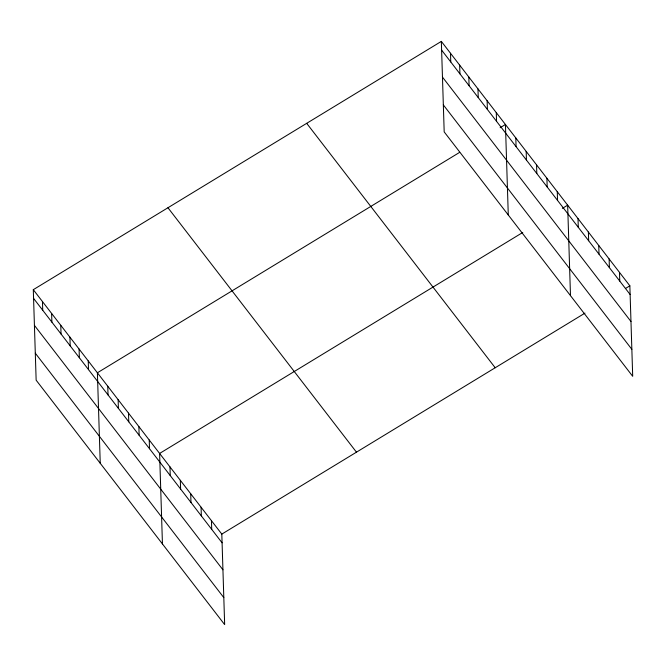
<?xml version="1.0" encoding="UTF-8"?>
<svg xmlns="http://www.w3.org/2000/svg" width="666" height="666" viewBox="0 0 666 666"><rect width="100%" height="100%" fill="white"/><g stroke="black" fill="none" stroke-linecap="round" stroke-linejoin="round"><path stroke-width="1" d="M33.3 289.685L221.811 534.107L224.658 624.608L36.147 380.178L33.3 289.685L441.342 41.392L629.853 285.822L632.7 376.315L444.189 131.893L441.342 41.392M459.673 152.347L97.394 372.785L100.241 463.286M500.158 127.714L505.436 124.5L508.283 214.993M522.76 232.467L159.607 453.446L162.446 543.947M562.37 208.375L567.648 205.161L570.487 295.654M221.811 534.107L584.973 313.128M625.457 288.495L629.853 285.822M441.616 50.1L630.128 294.522M442.465 77.09L630.977 321.52M443.34 104.903L631.851 349.325M306.693 123.327L495.204 367.757M167.957 207.75L356.468 452.172M33.575 298.385L222.086 542.815M34.424 325.383L222.935 569.805M35.298 353.188L223.809 597.618M619.488 272.377L619.763 281.085M609.124 258.932L609.39 267.64M598.751 245.488L599.025 254.196M588.386 232.043L588.661 240.751M578.013 218.606L578.288 227.306M557.275 191.716L557.55 200.424M546.911 178.272L547.186 186.98M536.546 164.827L536.813 173.535M526.173 151.382L526.448 160.09M515.809 137.945L516.083 146.645M496.278 112.629L496.553 121.329M487.129 100.757L487.395 109.457M477.972 88.878L478.246 97.586M468.814 77.006L469.089 85.714M459.657 65.135L459.931 73.843M450.499 53.263L450.774 61.971M211.447 520.662L211.721 529.37M201.074 507.226L201.348 515.925M190.709 493.781L190.984 502.489M180.336 480.336L180.611 489.044M169.972 466.891L170.246 475.599M149.234 440.001L149.509 448.709M138.869 426.565L139.144 435.264M128.496 413.12L128.771 421.828M118.132 399.675L118.406 408.383M107.759 386.23L108.034 394.938M88.237 360.914L88.511 369.622M79.079 349.042L79.354 357.75M69.922 337.171L70.196 345.879M60.773 325.299L61.039 334.007M51.615 313.428L51.89 322.136M42.458 301.556L42.732 310.264"/></g></svg>
